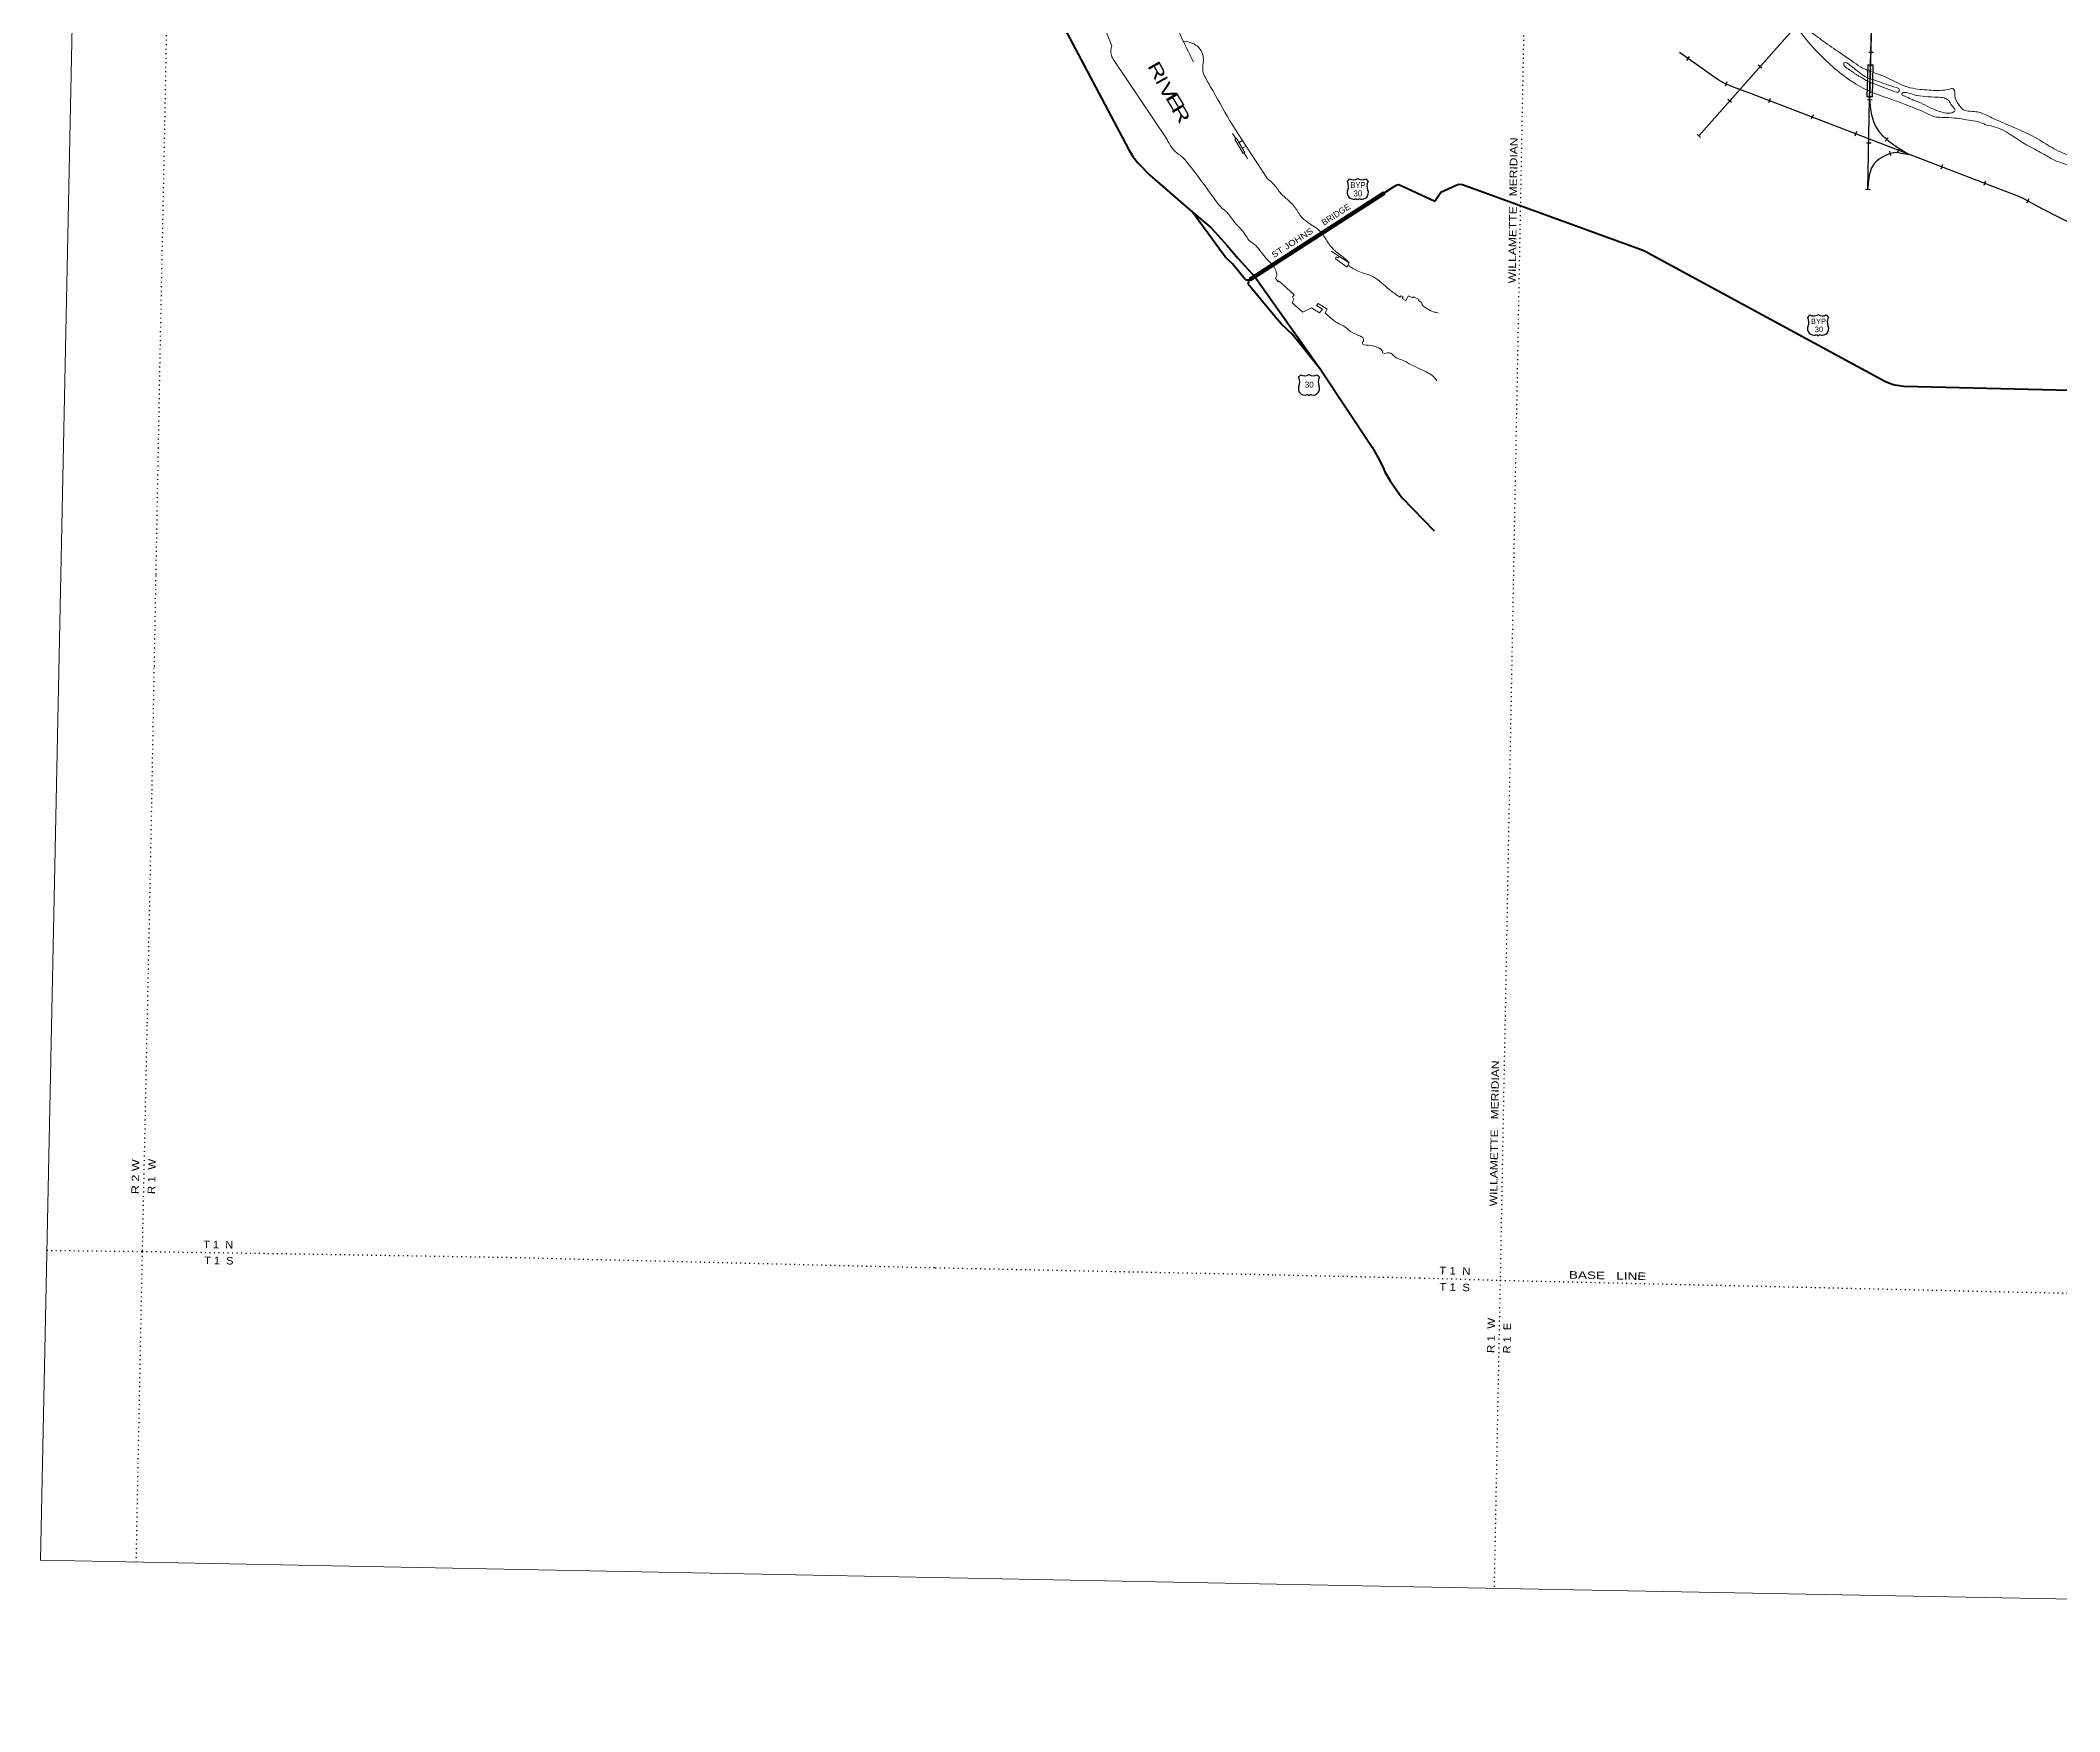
# Model space of a CAD drawing. Header units: feet. Extents: x -481249 to -254670, y -730376 to -544252.
# Drawn here: x -481249 to -434086, y -730376 to -691348 of the extents above; entities that cross this region are included whole.
import ezdxf
from ezdxf.enums import TextEntityAlignment as Align

# ---------------------------------------------------------------- set-up
doc = ezdxf.new("R2010")
doc.units = ezdxf.units.FT
doc.header["$LTSCALE"] = 70
doc.linetypes.add('DOTTED', pattern=[1.5, 0.3, -1.2])
for name, color, linetype, lineweight in [('16', 7, 'Continuous', 25), ('20', 7, 'Continuous', 70), ('34', 7, 'Continuous', 25), ('39', 7, 'Continuous', 13), ('4', 7, 'Continuous', 13), ('41', 7, 'Continuous', 13), ('57', 7, 'Continuous', 13), ('6', 7, 'DOTTED', 25)]:
    doc.layers.add(name, color=color, linetype=linetype, lineweight=lineweight)

msp = doc.modelspace()

# ---------------------------------------------------------------- linework, layer by layer
at = {"layer": '16'}
for p, q in [((-450722.13, -694639.47), (-450670.82, -694580.71)), ((-450479.06, -694574.74), (-450479.34, -694574.94)), ((-450286.97, -694580.62), (-450235.58, -694639.47)), ((-439970.14, -697817.4), (-439918.83, -697758.64)), ((-439727.07, -697752.67), (-439727.35, -697752.87)), ((-439534.98, -697758.55), (-439483.59, -697817.4)), ((-451861.76, -699213.09), (-451810.45, -699154.33)), ((-451618.69, -699148.36), (-451618.97, -699148.56)), ((-451426.6, -699154.24), (-451375.21, -699213.09))]:
    msp.add_line(p, q, dxfattribs=at)
for centre, radius, start, end in [((-450915.11, -694750.1), 222.05, 332.97043, 29.75871), ((-450579.74, -694423.05), 182.07, 239.97227, 303.45418), ((-450377.96, -694423.55), 181.52, 236.33975, 300.08743), ((-450377.97, -694423.05), 182.07, 236.54582, 236.59441), ((-450042.61, -694750.1), 222.05, 150.24129, 207.02957), ((-450575.92, -694905), 151.42, 159.09177, 283.81923), ((-450381.8, -694905), 151.42, 256.18077, 20.90823), ((-440163.12, -697928.03), 222.05, 332.97043, 29.75871), ((-439827.75, -697600.98), 182.07, 239.97227, 303.45418), ((-439625.97, -697601.48), 181.52, 236.33975, 300.08743), ((-439625.98, -697600.98), 182.07, 236.54582, 236.59441), ((-439290.62, -697928.03), 222.05, 150.24129, 207.02957), ((-439823.93, -698082.93), 151.42, 159.09177, 283.81923), ((-439629.81, -698082.93), 151.42, 256.18077, 20.90823), ((-451715.55, -699478.62), 151.42, 159.09177, 283.81923), ((-452054.74, -699323.72), 222.05, 332.97043, 29.75871), ((-451719.37, -698996.67), 182.07, 239.97227, 303.45418), ((-451517.59, -698997.17), 181.52, 236.33975, 300.08743), ((-451517.6, -698996.67), 182.07, 236.54582, 236.59441), ((-451521.43, -699478.62), 151.42, 256.18077, 20.90823), ((-451182.24, -699323.72), 222.05, 150.24129, 207.02957)]:
    msp.add_arc(centre, radius, start, end, dxfattribs=at)
for centre, major_axis, start_param, end_param in [((-450520.58, -695103.82), (-19.56, 51.67), 4.95877769, 6.28318531), ((-450437.13, -695103.82), (19.56, 51.67), 0, 1.32637542), ((-439768.59, -698281.75), (-19.56, 51.67), 4.95877769, 6.28318531), ((-439685.14, -698281.75), (19.56, 51.67), 0, 1.32637542), ((-451660.21, -699677.44), (-19.56, 51.67), 4.95877769, 6.28318531), ((-451576.76, -699677.44), (19.56, 51.67), 0, 1.32637542)]:
    msp.add_ellipse(centre, major_axis=major_axis, ratio=0.929097, start_param=start_param, end_param=end_param, dxfattribs=at)
at = {"layer": '20'}
msp.add_line((-448675.03, -695103.96), (-448542.51, -694892.37), dxfattribs=at)
for points in [[(-464891.33, -681514.95), (-463914.8, -682722.41), (-463849.9, -682821.52), (-463670.9, -683120.19), (-463570.28, -683263), (-463372.27, -683472.53), (-460664.87, -685885.6), (-460514.65, -686028.45), (-460332.83, -686235.29), (-460107.44, -686524.41), (-458389.08, -689060.47), (-455832.74, -693891.12), (-455729.84, -694059.02), (-455614.29, -694210.2), (-455338, -694498.67), (-454337.45, -695362.58)], [(-449668.67, -694786.4), (-449590.11, -694735.56), (-449559.66, -694717.07), (-449522.68, -694710.54), (-448675.03, -695103.96)], [(-448542.51, -694892.37), (-448184.05, -694726.85), (-448139.28, -694713.41), (-448107.95, -694708.93), (-448035.57, -694716.68), (-447966.94, -694733.57), (-443858.62, -696229.11), (-443749.99, -696280.96), (-443606.73, -696352.62), (-438151.25, -699313.63), (-438035.62, -699360.07), (-437977.04, -699379.82), (-437878.94, -699400.38), (-437720.77, -699419.97), (-430930.05, -699583.58), (-430015.15, -699581.74), (-424052.99, -699680.31), (-423923.14, -699699.12), (-423824.69, -699725.1), (-416621.93, -701896.42)], [(-452998.45, -696930.05), (-449867.02, -694914.09), (-449668.67, -694786.4)], [(-454337.45, -695362.58), (-453912.54, -695720.92), (-453819.38, -695815.8), (-453540.38, -696131.83), (-453269.28, -696437.75), (-452875.38, -696873.42), (-451341.08, -699040.49)], [(-453106.81, -696932.74), (-453403.55, -696562.35), (-453486.6, -696491.23), (-453538.99, -696444.33), (-453573.75, -696399.98), (-454337.45, -695362.58)], [(-453106.81, -696932.74), (-453079.65, -696941.77), (-453053, -696942.17), (-453023.55, -696940.18), (-452998.45, -696930.05)], [(-452998.45, -696930.05), (-453017.58, -696953.72), (-453033.9, -696981.98), (-453042.25, -697015.42), (-453039.89, -697037.77)], [(-451341.08, -699040.49), (-451979.23, -698245.19), (-452007.06, -698214.72), (-452256.88, -697973.19), (-452411.31, -697804.97), (-453039.89, -697037.77)], [(-451341.08, -699040.49), (-450140.96, -700846.64), (-450010.94, -701083.13), (-449888.46, -701324.81), (-449844.91, -701419.71), (-449718.21, -701629.52), (-449512.82, -701940.64), (-449438.59, -702027.29), (-448694.79, -702797.83)]]:
    msp.add_lwpolyline(points, dxfattribs=at)
at = {"layer": '34'}
for p, q in [((-442513.67, -693576.17), (-436994.46, -687351.41)), ((-442736.91, -691723.52), (-442800.8, -691813.82)), ((-438434.87, -691630.63), (-438545.43, -691627.53)), ((-441859.11, -692314.38), (-441901.01, -692416.75)), ((-441040.63, -691996.66), (-441123.41, -691923.29)), ((-441749.9, -692800.76), (-441832.68, -692727.39)), ((-440847.37, -692704.96), (-440887.04, -692808.21)), ((-438465.73, -692740.25), (-438576.3, -692737.15)), ((-438564.46, -694834.62), (-438522.81, -692715.81)), ((-438563.36, -694834.64), (-438524.55, -692715.5)), ((-439845.56, -693087.08), (-439885.23, -693190.34)), ((-442472.08, -693611.56), (-442554.86, -693538.19)), ((-438832.95, -693478.96), (-438872.62, -693582.21)), ((-438487.36, -693748.96), (-438597.95, -693746.93)), ((-438486.26, -693748.98), (-438596.85, -693746.95)), ((-438163.08, -693703.4), (-438089.97, -693620.4)), ((-438024.32, -694037.74), (-438052.82, -693930.86)), ((-437831.14, -693861.08), (-437870.81, -693964.33)), ((-436818.53, -694252.95), (-436858.2, -694356.2)), ((-435816.72, -694635.08), (-435856.39, -694738.33)), ((-438509.85, -694834.52), (-438620.44, -694832.49)), ((-438508.75, -694834.54), (-438619.34, -694832.51)), ((-438508.99, -694839.71), (-438618.87, -694827.01)), ((-434806.68, -695049.3), (-434858.97, -695146.77))]:
    msp.add_line(p, q, dxfattribs=at)
at = {"layer": '34', "lineweight": 13}
for p, q in [((-442512.85, -693576.9), (-436994.21, -687351)), ((-438568.61, -691917.88), (-438588.69, -692665.49)), ((-438569.14, -691917.86), (-438438.65, -691921.36)), ((-438438.65, -691921.37), (-438458.73, -692668.98)), ((-438588.69, -692665.49), (-438458.73, -692668.98)), ((-438562.26, -694834.66), (-438523.45, -692715.52))]:
    msp.add_line(p, q, dxfattribs=at)
at = {"layer": '34'}
for points in [[(-438522.55, -692715.49), (-438430.37, -689431.45), (-438409.4, -689301.76), (-438395.96, -689225.55), (-438360.11, -689104.47), (-438304.37, -688991.98), (-438038.24, -688535.91)], [(-416618.85, -701707.61), (-423948.3, -699467.94), (-424376.81, -699337.54), (-424724.84, -699224.51), (-429103.78, -697646.22), (-429358.16, -697544.97), (-429574.44, -697457.64), (-429723.17, -697372.46), (-430161.87, -697085.82), (-430432.63, -696935.82), (-430573.69, -696872.07), (-432994.51, -696019.57), (-433158.82, -695955.02), (-433319.01, -695883.14), (-434474.51, -695289.47), (-434923.07, -695048.82), (-435041.23, -694994.33), (-441278.6, -692597.76), (-441727.01, -692430.26), (-441924.07, -692349.61), (-442063.77, -692266.71), (-442965.06, -691628.98)], [(-438522.53, -692715.81), (-438499, -692963.2), (-438482.12, -693082.18), (-438433.02, -693243.97), (-438374.89, -693369.23), (-438301.11, -693485.54), (-438217.87, -693578.89), (-438077.47, -693702.57), (-437905.6, -693827.41), (-437596.78, -694010.07)], [(-438563.35, -694834.53), (-438523.5, -694489.64), (-438505.62, -694416.36), (-438478.71, -694340.08), (-438436.11, -694261.58), (-438399.32, -694208.48), (-438344.15, -694149.38), (-438299.26, -694113.46), (-438178.85, -694039.82), (-438059.49, -693987.91), (-437992.21, -693969.96), (-437954.29, -693963.56), (-437900.2, -693960.98), (-437864.27, -693963.23), (-437597.15, -694009.94)]]:
    msp.add_lwpolyline(points, dxfattribs=at)
at = {"layer": '34', "lineweight": 13}
for points in [[(-438521.45, -692715.52), (-438429.27, -689431.55), (-438408.32, -689301.94), (-438394.89, -689225.8), (-438359.08, -689104.87), (-438303.4, -688992.5), (-438037.29, -688536.46)], [(-416618.53, -701706.56), (-423947.98, -699466.89), (-424376.48, -699336.49), (-424724.48, -699223.47), (-429103.39, -697645.19), (-429357.75, -697543.95), (-429573.96, -697456.65), (-429722.6, -697371.52), (-430161.3, -697084.88), (-430432.14, -696934.84), (-430573.28, -696871.05), (-432994.13, -696018.54), (-433158.39, -695954.01), (-433318.53, -695882.15), (-434474, -695288.5), (-434922.58, -695047.83), (-435040.8, -694993.32), (-441278.21, -692596.73), (-441726.61, -692429.24), (-441923.58, -692348.62), (-442063.17, -692265.79), (-442964.42, -691628.08)], [(-438520.78, -692691.59), (-438500.09, -692963.32), (-438483.2, -693082.42), (-438434.05, -693244.36), (-438375.86, -693369.76), (-438301.99, -693486.21), (-438218.65, -693579.67), (-438078.16, -693703.43), (-437906.2, -693828.33), (-437597.34, -694011.02)], [(-438562.26, -694834.66), (-438522.42, -694489.83), (-438504.56, -694416.67), (-438477.7, -694340.53), (-438435.17, -694262.16), (-438398.46, -694209.17), (-438343.4, -694150.19), (-438298.63, -694114.36), (-438178.34, -694040.8), (-438059.13, -693988.95), (-437991.98, -693971.04), (-437954.17, -693964.66), (-437900.21, -693962.08), (-437864.4, -693964.32), (-437597.34, -694011.02)]]:
    msp.add_lwpolyline(points, dxfattribs=at)
msp.add_lwpolyline([(-438580.48, -692657.7), (-438560.82, -691926.08), (-438446.86, -691929.14), (-438466.51, -692660.76)], close=True, dxfattribs=at)
at = {"layer": '34', "linetype": 'DOTTED', "lineweight": 100}
msp.add_arc((-392677.11, -693521.11), 45852.26, 177.99849, 178.92474, dxfattribs=at)
at = {"layer": '39'}
for p, q in [((-456397.12, -691042.7), (-456225.82, -691471.67)), ((-456191.53, -691784.73), (-454934.58, -693663.84)), ((-453330.3, -693642.14), (-453402.6, -693524.61)), ((-453170.64, -693686.13), (-453250.64, -693731.22)), ((-453170.13, -693867.93), (-453083.38, -693820.66)), ((-453134.13, -693977.53), (-453058.22, -694108.87)), ((-450682.58, -696541.32), (-451098.55, -696269.72))]:
    msp.add_line(p, q, dxfattribs=at)
for points in [[(-452590.51, -694578.14), (-453116.28, -693770.1), (-453466.75, -693228.74)], [(-450909.48, -696394.27), (-450925.95, -696428.14), (-450979.83, -696405.44), (-451002.39, -696445.25), (-450723.99, -696647.04)], [(-450723.99, -696647.04), (-450712.14, -696596.18), (-450682.58, -696541.32)], [(-452367.27, -696836.62), (-452398.22, -696899.26), (-452341.08, -696984.13), (-452316.86, -696972.4), (-451961.61, -697287.35), (-452000.34, -697336.99), (-451968.95, -697395.49), (-452010.03, -697473.15), (-451759.91, -697690.63), (-451556.06, -697590.9), (-451368.93, -697709.41)], [(-451368.93, -697709.41), (-451302.51, -697622.3), (-451441.04, -697536.18), (-451400.41, -697494.59), (-451190.01, -697627.76), (-451240.63, -697716.98)], [(-449588.22, -697280.11), (-449490.44, -697343.64), (-449468.23, -697311.63), (-449420.39, -697336.26), (-449442.38, -697374.24), (-449358.27, -697421.23), (-449294.92, -697309.76), (-449190.06, -697363.31), (-449175.67, -697339.23), (-449049.16, -697401.56), (-449058.99, -697424.51), (-448986.68, -697469.79)]]:
    msp.add_lwpolyline(points, dxfattribs=at)
msp.add_lwpolyline([(-453300.88, -693645.92), (-453310.72, -693629.77), (-453346.7, -693652.5), (-453152.6, -693988.43), (-453112.95, -693965.03)], close=True, dxfattribs=at)
for points in [[(-448396.56, -687359.98), (-448113.89, -687424.93), (-447645.24, -687753.81), (-447406.88, -687972.39), (-447284.74, -688006.49), (-447222.69, -687996.48), (-447222.71, -687952.37), (-447370.95, -687795.97), (-447839.63, -687408.94), (-448220.2, -687064.03), (-448220.25, -686985.84), (-448176.21, -686973.82), (-448072.07, -687038), (-447645.43, -687431.03), (-447192.76, -687824.07), (-446886.34, -688032.63), (-446563.96, -688148.97), (-446283.64, -688223.2), (-445913.23, -688301.46), (-445662.95, -688359.64), (-445514.74, -688471.94), (-445338.45, -688674.47), (-445098.03, -689005.31), (-444891.7, -689217.87), (-444655.38, -689382.31), (-444350.98, -689546.77), (-443840.41, -689667.15), (-443281.83, -689741.43), (-442979.49, -689815.67), (-442723.15, -689972.09), (-442382.68, -690208.73), (-442180.39, -690361.13), (-441978.15, -690441.37), (-441643.78, -690511.6), (-440933.02, -690621.99), (-440582.63, -690710.27), (-440348.33, -690822.59), (-440132.03, -690981.01), (-439869.67, -691167.51), (-439563.23, -691398.13), (-439156.68, -691674.87), (-438888.31, -691861.37), (-438688.03, -691993.73), (-438371.65, -692118.09), (-438159.4, -692198.32), (-437776.91, -692386.85), (-437516.61, -692467.09), (-437082.16, -692511.28), (-436657.77, -692483.29), (-436571.69, -692477.29), (-436539.63, -692521.4), (-436531.55, -692635.68), (-436435.33, -692860.24), (-436327.16, -692970.53), (-436124.94, -693004.65), (-435958.77, -693028.74), (-435668.41, -693153.09), (-435023.62, -693437.9), (-434557.02, -693672.55), (-434162.5, -693907.2), (-433964.26, -693995.45), (-433429.6, -694234.12), (-433119.2, -694396.57), (-432975.05, -694420.66), (-432568.69, -694352.56), (-432240.37, -694356.63), (-432162.26, -694406.77), (-432166.19, -694525.06), (-432252.23, -694605.24), (-432426.39, -694619.24), (-432656.66, -694547.02), (-432804.83, -694506.9), (-432842.86, -694516.91), (-432820.8, -694591.1), (-432616.54, -694689.37), (-432316.16, -694833.78), (-432135.96, -694883.93), (-431945.75, -694916.05), (-431625.36, -695050.43), (-431367, -695232.92), (-431148.72, -695357.26), (-430918.47, -695405.42), (-430319.89, -695391.49), (-430051.59, -695451.69), (-429775.27, -695547.97), (-429374.72, -695816.7), (-429132.37, -696003.19), (-428912.15, -696023.28), (-428565.87, -695919.09), (-428331.64, -695923.14), (-428085.35, -696001.38)], [(-428085.35, -696001.38), (-427820.98, -696191.89), (-427274.2, -696617.02), (-427063.96, -696677.2), (-426841.82, -696544.92), (-426619.75, -696300.37), (-426453.66, -696168.07), (-426289.51, -696150.06), (-425971.14, -696252.37), (-425658.72, -696460.93), (-425298.26, -696635.42), (-424525.3, -696992.42), (-424242.94, -697132.82), (-423530.06, -697461.74), (-423205.66, -697600.14), (-422823.26, -697652.33), (-422553.04, -697570.18), (-422278.91, -697333.66), (-422196.9, -697215.38), (-422132.84, -697203.37), (-422010.7, -697239.48), (-422024.65, -697349.74), (-422122.64, -697536.18), (-422302.71, -697716.58), (-422604.97, -697784.7), (-423057.38, -697832.73), (-423371.73, -697762.5), (-423776.23, -697586), (-424577.23, -697200.92), (-425400.26, -696815.84), (-425782.75, -696605.26), (-426031.12, -696398.71), (-426189.31, -696334.53), (-426367.49, -696314.45), (-426467.51, -696450.76), (-426675.6, -696657.22), (-426877.71, -696803.54), (-427117.9, -696871.67), (-427386.21, -696791.42), (-427738.71, -696530.73), (-428163.31, -696211.88), (-428413.61, -696105.57), (-428593.78, -696119.57), (-428847.99, -696191.7), (-429094.21, -696223.74), (-429272.42, -696167.57), (-429650.93, -695920.9), (-430009.41, -695698.3), (-430245.68, -695620.06), (-430447.89, -695601.98), (-430696.14, -695597.93), (-430966.43, -695545.75), (-431332.87, -695411.36), (-431851.52, -695154.64), (-432043.76, -695070.4), (-432346.1, -694988.15), (-432648.46, -694873.82), (-432978.88, -694705.35), (-433305.32, -694508.81), (-433950.1, -694238.04), (-434224.43, -694135.74), (-434482.77, -693989.34), (-434851.24, -693792.79), (-435648.27, -693355.59), (-435830.48, -693309.44), (-435914.58, -693269.33), (-436096.79, -693227.2), (-436539.26, -693160.95), (-436829.55, -693144.86), (-437001.73, -693130.8), (-437189.95, -693052.57), (-437694.57, -692843.98), (-438004.94, -692727.64), (-438499.53, -692545.11), (-438950.11, -692298.43), (-439392.74, -691955.51), (-439785.35, -691572.51), (-440061.8, -691255.69), (-440268.13, -691039.13), (-440436.34, -690952.89), (-440736.7, -690838.55), (-441691.74, -690667.97), (-441976.05, -690605.77), (-442280.43, -690455.35), (-442881.28, -690008.15), (-443157.59, -689933.92), (-443746.22, -689851.62), (-444298.84, -689697.14), (-444761.41, -689506.59), (-445001.76, -689302.05), (-445398.41, -688846.88)], [(-454799.31, -690805.58), (-454543.62, -691387.89), (-454318.53, -691847.56)], [(-454553.71, -691366.07), (-454291.47, -691439.05), (-454123.15, -691619.46), (-454085.34, -691808.31), (-454096.45, -692060.69), (-454038.18, -692217.72), (-453924.32, -692421.52), (-453466.75, -693228.74)], [(-456225.82, -691471.67), (-456240.28, -691669.9), (-456191.53, -691784.73)], [(-438906.19, -692091.93), (-439028.35, -692013.72), (-439122.49, -691933.51), (-439128.52, -691893.41), (-439114.52, -691873.36), (-438982.36, -691925.51), (-438790.09, -692073.91), (-438621.85, -692196.24), (-438361.54, -692292.52), (-438143.28, -692370.75), (-437899, -692450.98), (-437832.91, -692489.09), (-437836.88, -692539.21), (-437971.02, -692533.17), (-438179.27, -692454.94), (-438411.55, -692362.68), (-438603.78, -692282.45), (-438774.01, -692180.17), (-438852.62, -692135.32), (-438906.19, -692091.93)], [(-436771.55, -693040.62), (-436989.81, -692970.41), (-437454.38, -692757.81), (-437550.5, -692721.71), (-437712.7, -692645.49), (-437768.78, -692611.4), (-437758.79, -692579.32), (-437728.76, -692567.3), (-437484.5, -692617.46), (-437234.23, -692657.61), (-436933.92, -692675.7), (-436785.77, -692691.77), (-436675.63, -692753.94), (-436609.5, -692862.22), (-436553.41, -692926.38), (-436529.34, -692992.55), (-436561.36, -693018.6), (-436631.41, -693046.66), (-436771.55, -693040.62)], [(-454934.58, -693663.84), (-454836.34, -693833.38), (-454707.7, -693977.24), (-454604.25, -694048.64), (-454437.92, -694227.02), (-453853.69, -695011.72), (-453616.39, -695293.18), (-453556.8, -695342), (-453390.81, -695548.44), (-453098.15, -695896.71), (-453027.26, -696005.79), (-452890.18, -696115.68), (-452645.03, -696411.26), (-452388.19, -696735.04), (-452367.27, -696836.62)], [(-452590.51, -694578.14), (-452467.4, -694681.85), (-452297.44, -694892.34), (-452156.76, -695036.35), (-451962.47, -695225.09), (-451812.69, -695445.36), (-451648.07, -695599.67), (-451345.77, -695815.78), (-451201.89, -696025.96), (-451041.92, -696232.33), (-450761.83, -696460.19), (-450682.58, -696541.32)], [(-450712.14, -696596.18), (-450468.32, -696738.32), (-450310.49, -696792.35), (-450164.65, -696842.22), (-449788.95, -697125.36), (-449588.22, -697280.11)], [(-448986.68, -697469.79), (-448983.11, -697505.91), (-448913.74, -697574.9), (-448744.44, -697675.15), (-448642.48, -697704.45), (-448598.02, -697718.93)], [(-451240.63, -697716.98), (-451113.55, -697824.74), (-450954.55, -697946.92), (-450777.08, -698035.26), (-450663.9, -698130.83), (-450428.63, -698249.92), (-450349.08, -698307.01), (-450341.57, -698349.18), (-450370.59, -698424.99), (-450234.7, -698468.73), (-449996.64, -698523.73), (-449913.2, -698590.88), (-449879.86, -698653.41), (-449747.3, -698640.99), (-449610.07, -698738.86), (-449434.46, -698815.14), (-449324.83, -698872.59), (-448916, -699071.96), (-448659.42, -699253.44), (-448629.13, -699295.45)]]:
    msp.add_spline(points, degree=3, dxfattribs=at)
at = {"layer": '4'}
msp.add_lwpolyline([(-477481.62, -544260.22), (-445653.6, -544895.12), (-413824.72, -545486.23), (-381995.06, -546033.57), (-350164.67, -546537.13), (-318333.63, -546996.89), (-286501.98, -547412.88), (-254669.8, -547785.08), (-256679.15, -730375.58), (-288762.49, -730000.45), (-320845.3, -729581.19), (-352927.49, -729117.79), (-385009.01, -728610.26), (-417089.81, -728058.61), (-449169.81, -727462.83), (-481249.23, -726835.88)], close=True, dxfattribs=at)
msp.add_lwpolyline([(-477481.62, -544260.22), (-445653.6, -544895.12), (-413824.72, -545486.23), (-381995.06, -546033.57), (-350164.67, -546537.13), (-318333.63, -546996.89), (-286501.98, -547412.88), (-254669.8, -547785.08), (-256679.15, -730375.58), (-288762.49, -730000.45), (-320845.3, -729581.19), (-352927.49, -729117.79), (-385009.01, -728610.26), (-417089.81, -728058.61), (-449169.81, -727462.83)], dxfattribs=at)
at = {"layer": '57'}
for p, q in [((-453017.4, -696900.62), (-449885.97, -694884.66)), ((-452979.5, -696959.48), (-449848.07, -694943.52)), ((-449885.97, -694884.66), (-449848.07, -694943.52)), ((-453017.4, -696900.62), (-452979.5, -696959.48))]:
    msp.add_line(p, q, dxfattribs=at)
msp.add_lwpolyline([(-453006.34, -696903.02), (-449888.37, -694895.72), (-449859.13, -694941.12), (-452977.1, -696948.42)], close=True, dxfattribs=at)
at = {"layer": '6'}
for points in [[(-478062.89, -681248.14), (-478099.16, -682780.58), (-478254.23, -688077.63), (-478348.32, -693309.28), (-478456.52, -698546.77), (-478555.44, -703846.5), (-478595.81, -705998.45), (-478655.57, -709244.42), (-478760.1, -714345.68), (-478872.87, -719629.21), (-479018.05, -726881.41)], [(-446557.55, -688686.88), (-446561.56, -688818.6), (-447153.83, -720301.06), (-447294.68, -727498.85)], [(-481099.97, -719602.75), (-478872.87, -719629.21), (-475095, -719687.04), (-470255.08, -719767.88), (-460348.49, -720008.55), (-452410.06, -720173.13), (-449030.85, -720247.41)], [(-449030.85, -720247.41), (-447147.83, -720303.07), (-416963.36, -720987.75)]]:
    msp.add_lwpolyline(points, dxfattribs=at)

# ---------------------------------------------------------------- texts
at = {"layer": '16', "width": 0.95}
for height, p in [(140, (-450474.69, -694796.04)), (127.3, (-439719.14, -697971.96))]:
    msp.add_text('BYP', height=height, dxfattribs=at).set_placement(p, align=Align.CENTER)
at = {"layer": '16'}
for s, width, p in [('BRIDGE', 1.05, (-450951.87, -695471.65)), ('ST JOHNS', 1.2, (-451972.22, -696133.55))]:
    msp.add_text(s, height=140, rotation=32.773, dxfattribs=dict(at, width=width)).set_placement(p, align=Align.CENTER)
for height, p in [(140, (-450476.85, -694991.87)), (127.3, (-439707.32, -698160.87)), (140, (-451612.14, -699458.87))]:
    msp.add_text('30', height=height, dxfattribs=at).set_placement(p, align=Align.CENTER)
at = {"layer": '41'}
for s, rotation, width, p in [('R', 299.103, 1.45, (-455299.34, -692126.3)), ('I', 299.103, 1.2, (-455186.73, -692353.14)), ('V', 299.103, 1.4, (-455054.46, -692599.66)), ('E', 301.362, 1.65, (-454873.16, -692862.48)), ('R', 301.362, 1.5, (-454734.26, -693138.13))]:
    msp.add_text(s, height=300.4, rotation=rotation, dxfattribs=dict(at, width=width)).set_placement(p, align=Align.CENTER)
at = {"layer": '6'}
for s, height, rotation, width, p in [('WILLAMETTE   MERIDIAN', 175.2, 89.25, 1.2, (-446788.97, -697021.42)), ('WILLAMETTE   MERIDIAN', 175.2, 89.217, 1.2, (-447223.77, -718576.42)), ('R 2 W', 175, 88.777, 1.25, (-478950.8, -718293.15)), ('R 1  W', 175, 88.777, 1.15, (-478570.95, -718292.04)), ('T 1  N', 175, 359.123, 1.1, (-477446.94, -719551.03)), ('T 1  S', 175, 359.123, 1.1, (-477426.68, -719924.87)), ('T 1  N', 175, 358.307, 1.15, (-448579.9, -720159.13)), ('BASE   LINE', 175.2, 358.918, 1.35, (-445549.36, -720263.42)), ('T 1  S', 175, 358.307, 1.15, (-448577.31, -720539.51)), ('R 1  W', 175, 88.879, 1.15, (-447287.19, -722004.89)), ('R 1  E', 175, 88.879, 1.1, (-446912.26, -722012.22))]:
    msp.add_text(s, height=height, rotation=rotation, dxfattribs=dict(at, width=width)).set_placement(p)

doc.saveas('drawing.dxf')
